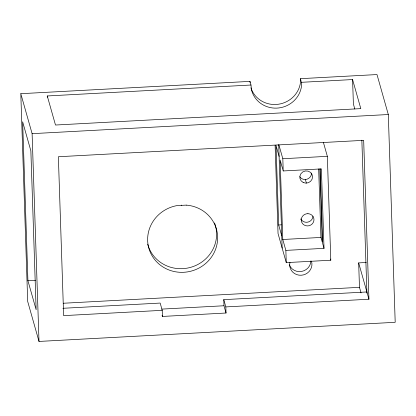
<?xml version="1.0" encoding="UTF-8"?>
<svg xmlns="http://www.w3.org/2000/svg" width="416" height="416" viewBox="0 0 416 416"><rect width="100%" height="100%" fill="white"/><g stroke="black" fill="none" stroke-linecap="round" stroke-linejoin="round"><path stroke-width="0.62" d="M20.8 93.694L249.959 81.385L250.983 85.02L251.415 89.596A25.537 24.398 -15.8 0 0 278.538 107.983A25.537 24.398 -15.8 0 0 301.688 84.074L300.492 78.671L376.995 74.563L388.305 114.525L395.2 322.306L39.005 341.437L27.695 301.475L20.8 93.694L32.11 133.661L39.005 341.437M47.315 97.25L47.268 95.961L250.983 85.02M301.522 82.306L352.581 79.56L360.807 108.628L55.494 125.029L47.268 95.961M32.11 133.661L388.305 114.525M278.876 144.804L282.818 158.73L327.345 156.338L330.793 260.229L286.265 262.621L278.044 233.553L275.111 145.246M283.223 170.955L321.386 168.901L324.022 248.347L285.86 250.396L282.776 239.496L280.14 160.056L283.223 170.955L282.818 158.73M279.11 156.421L276.026 145.522L278.663 224.968L281.252 224.827M282.776 239.496L320.939 237.448L322.223 241.987L319.805 169.005M27.914 280.665L36.14 309.728L30.862 150.842L22.641 121.774L27.914 280.665L35.547 280.254M361.052 292.906L359.476 287.336L358.665 262.896L366.298 262.486M63.253 303.254L359.476 287.336M62.878 308.292L160.17 303.066L162.224 310.331L162.427 316.441L226.034 313.024L225.831 306.914L223.777 299.65L366.891 291.959M161.673 309.109L223.98 305.76L226.034 313.024M162.224 310.331L63.638 315.63L58.365 156.738L363.672 140.338L368.945 299.229L225.831 306.914M354.791 108.95L353.392 104.005L352.581 79.56M358.665 262.896L368.945 299.229M323.404 142.412L327.345 156.338M330.45 259.017L330.793 260.229M305.365 179.499L306.394 183.134M324.022 248.347L322.738 243.807L320.252 168.88M300.955 218.925L301.298 220.137M278.663 224.968L281.746 235.867M162.084 315.234L162.427 316.441M300.492 78.671L300.659 80.444A25.537 24.398 -15.8 0 1 278.502 104.224A25.537 24.398 -15.8 0 1 250.9 87.802M249.959 81.385L250.063 82.529M361.852 140.202L366.933 293.249M318.666 168.984L320.939 237.448M285.86 250.396L286.265 262.621M278.725 144.841L282.152 248.087M223.777 299.65L223.98 305.76M181.516 205.067L181.527 205.353M310.918 260.879A11.175 10.676 -15.8 0 1 301.59 271.44A11.175 10.676 -15.8 0 1 289.307 264.789M311.475 261.206A11.175 10.676 -15.8 0 1 301.168 275.246A11.175 10.676 -15.8 0 1 289.968 262.361M214.552 222.929A35.116 33.545 -15.8 0 1 191.854 266.989A35.116 33.545 -15.8 0 1 147.696 244.161M312.941 216.32A6.386 6.1 -15.8 0 1 307.928 222.113L306.27 222.284A6.386 6.1 -15.8 0 1 300.924 219.092M311.522 173.046A6.386 6.1 -15.8 0 1 307.003 179.202A6.386 6.1 -15.8 0 1 299.754 176.738M307.923 213.678L306.264 213.85A6.386 6.1 -15.8 0 0 301.257 219.648L301.392 221.234A6.386 6.1 -15.8 0 0 307.299 225.919L308.953 225.748A6.386 6.1 -15.8 0 0 313.955 219.149A6.386 6.1 -15.8 0 0 307.923 213.678M186.295 205.124L177.164 205.566A35.116 33.545 -15.8 0 0 153.613 258.164A35.116 33.545 -15.8 0 0 212.633 255.325A35.116 33.545 -15.8 0 0 186.295 205.124M303.186 182.484A6.386 6.1 -15.8 0 0 312.551 176.68A6.386 6.1 -15.8 0 0 302.832 171.896A6.386 6.1 -15.8 0 0 303.186 182.484"/></g></svg>
